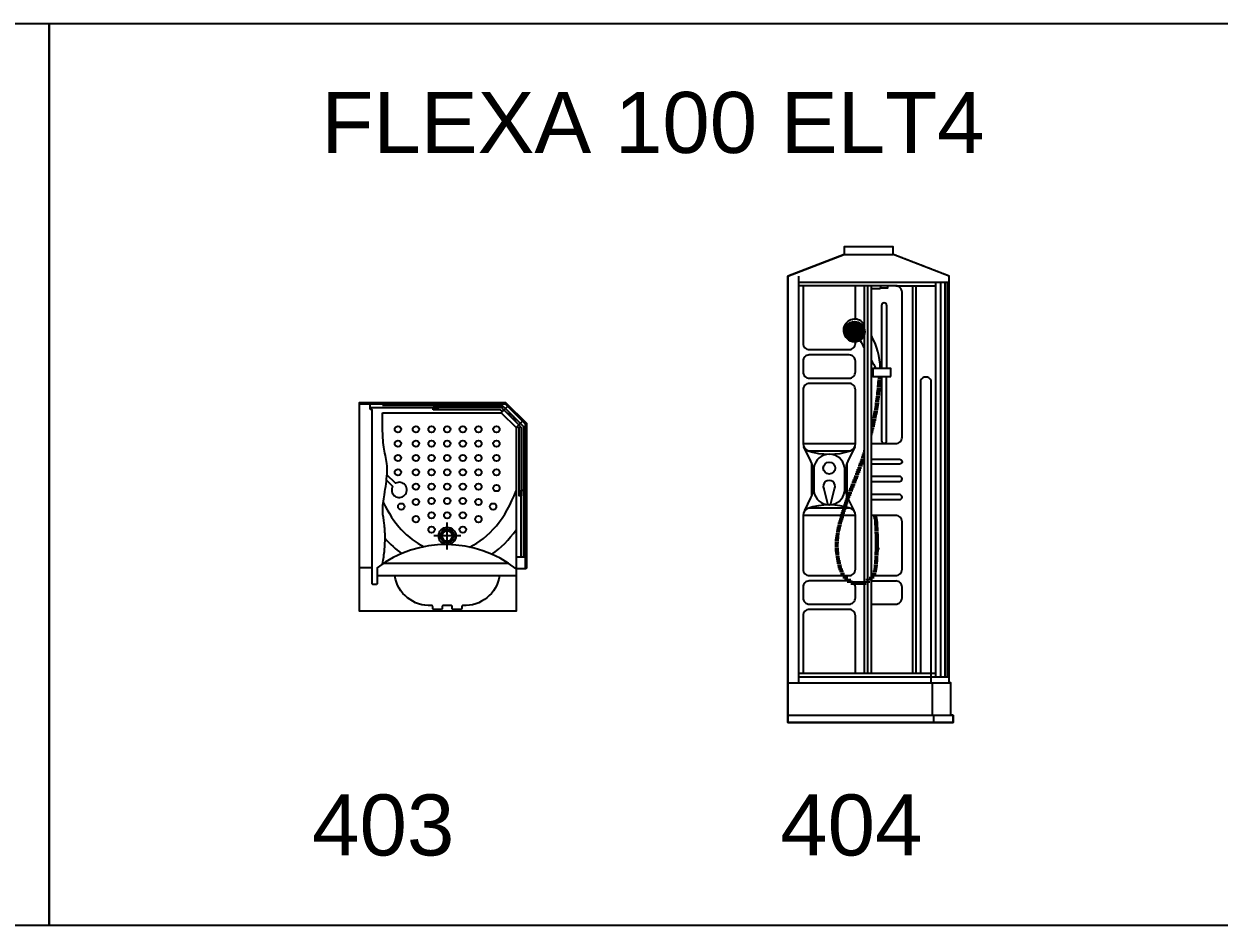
# Model space of a CAD drawing. Header units: inches. Extents: x 242965 to 445791, y 236206 to 423703.
# Drawn here: x 321163 to 326892, y 244990 to 249309 of the extents above; entities that cross this region are included whole.
import ezdxf

# ---------------------------------------------------------------- set-up
doc = ezdxf.new("R2010")
doc.units = ezdxf.units.IN
doc.header["$MEASUREMENT"] = 0
doc.linetypes.add('HIDDEN', pattern=[0.375, 0.25, -0.125])
doc.layers.add('2', color=181, linetype='Continuous', lineweight=20)
doc.layers.add('HATCH', color=8, linetype='Continuous')
doc.layers.add('wc', color=144, linetype='Continuous')
doc.styles.add('Vni-Helve', font='')
doc.styles.get('Vni-Helve').set_extended_font_data('VNI-Helve')

# ---------------------------------------------------------------- blocks, each defined once
blk = doc.blocks.new('404')
at = {"layer": 'HATCH', "linetype": 'Continuous'}
blk.add_lwpolyline([(0, 0), (792.5, 0), (792.5, 32.7, 0.414214), (789.5, 35.7), (780.4, 35.7), (780.4, 190), (773.2, 190), (773.2, 2140), (504.3, 2244.1), (504.3, 2280), (268.9, 2280), (268.9, 2244.1), (0, 2140)], format="xyb", close=True, dxfattribs=at)
at = {"layer": 'wc', "color": 7, "ltscale": 2}
blk.add_lwpolyline([(0, 0), (792.5, 0), (792.5, 32.7, 0.414214), (789.5, 35.7), (780.4, 35.7), (780.4, 190), (773.2, 190), (773.2, 2140), (504.3, 2244.1), (504.3, 2280), (268.9, 2280), (268.9, 2244.1), (0, 2140)], format="xyb", close=True, dxfattribs=at)
at = {"layer": 'wc'}
for points in [[(0, 35.7), (789.5, 35.7, -0.414214), (792.5, 32.7), (792.5, 0), (0, 0), (0, 2140), (268.9, 2244.1), (504.3, 2244.1), (504.3, 2280), (268.9, 2280), (268.9, 2244.1)], [(366.4, 1907.4, 0.007323), (359.7, 1915.6), (359.7, 1915.6, 1.015899), (280.4, 1843.7)], [(442.9, 1697.6, 0.114524), (400.2, 1855.4)], [(345.9, 1832.1, 0.004153), (366.4, 1794.6)], [(400.2, 1735.6, 0.004247), (422.8, 1698.2)]]:
    blk.add_lwpolyline(points, format="xyb", dxfattribs=at)
at = {"layer": 'wc', "linetype": 'HIDDEN', "ltscale": 2}
blk.add_lwpolyline([(773.2, 190), (773.2, 2140), (504.3, 2244.1)], dxfattribs=at)
at = {"layer": 'wc', "ltscale": 3}
for points in [[(52.2, 190), (52.2, 2140)], [(52.2, 2110.9), (773.2, 2110.9)], [(323.7, 1933.7), (323.7, 2093.2)], [(366.4, 236.8), (366.4, 2093.2)], [(383.3, 236.8), (383.3, 2093.2)], [(400.2, 236.8), (400.2, 2093.2)], [(443.9, 2093.2), (443.9, 2083.9), (443.9, 2083.9), (478.6, 2083.9), (478.6, 2083.9), (478.6, 2093.2)], [(517, 2093.2), (709.6, 2093.2)], [(598.2, 236.8), (598.2, 2093.2)], [(615.1, 236.8), (615.1, 2093.2)], [(709.6, 219.1), (709.6, 2110.9)], [(732.6, 219.1), (732.6, 2110.9)], [(754, 219.1), (754, 2110.9)], [(765.3, 219.1), (765.3, 2110.9)], [(449.4, 2000), (449.4, 1697.6)], [(473.1, 2000), (473.1, 1697.6)], [(323.7, 1817.6), (323.7, 1824.6)], [(113.8, 1243.4), (113.8, 1085.8)], [(271.6, 1222.8), (271.6, 1107.2)], [(271.6, 1222.8), (271.6, 1107.2)], [(282.3, 1243.4), (282.3, 1085.8)], [(517, 992.9), (400.2, 992.9)], [(400.2, 704.6), (517, 704.6)], [(400.2, 679.2), (517, 679.2)], [(400.2, 567.8), (517, 567.8)], [(52.2, 236.8), (709.6, 236.8)], [(52.2, 219.1), (773.2, 219.1)]]:
    blk.add_lwpolyline(points, dxfattribs=at)
for points in [[(400.2, 1337.1), (517, 1337.1, 0.414214), (547, 1367.1), (547, 2063.2, 0.414214), (517, 2093.2), (52.2, 2093.2)], [(72.5, 2093.2), (72.5, 1817.6, 0.414214), (102.5, 1787.6), (293.7, 1787.6)], [(443.9, 2083.9, -0.375995), (436.5, 2078.4), (436.5, 2078.4), (400.2, 2078.4)], [(473.1, 2000, 1), (449.4, 2000)], [(293.7, 1787.6, 0.414214), (323.7, 1817.6)], [(449.4, 1658.9), (449.4, 1350.7), (449.4, 1350.7, 1), (473.1, 1350.7), (473.1, 1350.7), (473.1, 1658.9)], [(686.1, 190), (686.1, 1639.7), (686.1, 1639.7, 0.661893), (636.1, 1639.7), (636.1, 1639.7), (636.1, 236.8)], [(72.5, 1337.1, 0.381225), (102.5, 1302.1), (102.5, 1302.1), (293.7, 1302.1), (293.7, 1302.1, 0.381225), (323.7, 1337.1)], [(120, 1208.8, 0.115022), (109.7, 1253), (109.7, 1253), (75.7, 1321.9)], [(320.5, 1321.9), (286.5, 1253), (286.5, 1253, 0.115022), (276.2, 1208.8)], [(94.9, 1303.1, 0.162396), (301.3, 1303.1)], [(271.6, 1222.8, 0.863997), (124.6, 1222.8), (124.6, 1222.8), (124.6, 1107.2), (124.6, 1107.2, 0.863997), (271.6, 1107.2)], [(400.2, 1262.2), (535.2, 1262.2, -1), (535.2, 1238.6), (535.2, 1238.6), (400.2, 1238.6)], [(80.8, 1016.1), (110.2, 1077.2), (110.2, 1077.2, 0.11234), (120, 1120.4), (120, 1208.8)], [(276.2, 1208.8), (276.2, 1120.4, 0.11234), (286, 1077.2), (286, 1077.2), (315.3, 1016.1)], [(400.2, 1156), (535.2, 1156), (535.2, 1156, 1), (535.2, 1179.7), (400.2, 1179.7)], [(400.2, 1069), (535.2, 1069), (535.2, 1069, 1), (535.2, 1092.7), (400.2, 1092.7)], [(301.3, 1026.9, 0.162396), (94.9, 1026.9)], [(323.7, 992.9, 0.381225), (293.7, 1027.9), (293.7, 1027.9), (102.5, 1027.9), (102.5, 1027.9, 0.381225), (72.5, 992.9)], [(517, 704.6, 0.414214), (547, 734.6), (547, 962.9, 0.414214), (517, 992.9)], [(517, 567.8, 0.414214), (547, 597.8), (547, 597.8), (547, 649.2), (547, 649.2, 0.414214), (517, 679.2)], [(323.7, 236.8), (323.7, 512.4, 0.414214), (293.7, 542.4), (102.5, 542.4, 0.414214), (72.5, 512.4), (72.5, 236.8)]]:
    blk.add_lwpolyline(points, format="xyb", dxfattribs=at)
at = {"layer": 'wc'}
for points in [[(277.8, 1894.6), (276, 1894.6)], [(277.8, 1894.6), (279.7, 1897.8)], [(279.7, 1891.3), (277.8, 1894.6)], [(277.8, 1888.1), (279.7, 1891.3)], [(279.7, 1897.8), (278.8, 1899.4)], [(283.4, 1897.8), (279.7, 1897.8)], [(283.4, 1891.3), (279.7, 1891.3)], [(283.4, 1904.3), (282.3, 1904.3)], [(283.4, 1904.3), (285.3, 1907.5)], [(285.3, 1901.1), (283.4, 1904.3)], [(283.4, 1897.8), (285.3, 1901.1)], [(285.3, 1894.6), (283.4, 1897.8)], [(283.4, 1891.3), (285.3, 1894.6)], [(285.3, 1888.1), (283.4, 1891.3)], [(289.1, 1907.6), (285.3, 1907.6)], [(289.1, 1901.1), (285.3, 1901.1)], [(289.1, 1894.6), (285.3, 1894.6)], [(289.1, 1907.6), (290.9, 1910.8)], [(290.9, 1904.3), (289.1, 1907.6)], [(289.1, 1901.1), (290.9, 1904.3)], [(290.9, 1897.8), (289.1, 1901.1)], [(289.1, 1894.6), (290.9, 1897.8)], [(290.4, 1892.2), (289.1, 1894.6)], [(289.1, 1888.1), (290.9, 1891.3)], [(290.9, 1910.8), (290.3, 1911.9)], [(290.9, 1891.3), (290.4, 1892.2)], [(294.7, 1910.8), (290.9, 1910.8)], [(294.7, 1904.3), (290.9, 1904.3)], [(294.7, 1897.8), (290.9, 1897.8)], [(294.7, 1891.3), (290.9, 1891.3)], [(294.7, 1910.8), (296.6, 1914.1)], [(296.6, 1907.6), (294.7, 1910.8)], [(294.7, 1904.3), (296.6, 1907.6)], [(296.6, 1901.1), (294.7, 1904.3)], [(294.7, 1897.8), (296.6, 1901.1)], [(296.6, 1894.6), (294.8, 1897.7), (294.8, 1897.7), (294.7, 1897.8)], [(294.7, 1891.3), (296.6, 1894.6)], [(296.6, 1888.1), (294.7, 1891.3)], [(296.6, 1914.1), (295.7, 1915.5)], [(300.3, 1914.1), (296.6, 1914.1)], [(300.3, 1907.6), (296.6, 1907.6)], [(300.3, 1901.1), (298.7, 1901.1), (296.6, 1901.1)], [(300.3, 1894.6), (296.6, 1894.6)], [(300.3, 1914.1), (302.2, 1917.3)], [(302.2, 1910.8), (300.3, 1914.1)], [(300.3, 1907.6), (302.2, 1910.8)], [(302.2, 1904.3), (300.3, 1907.6)], [(300.3, 1901.1), (301.3, 1902.9), (302.2, 1904.3)], [(302.2, 1897.8), (300.3, 1901.1)], [(300.3, 1894.6), (302.2, 1897.8)], [(302.2, 1891.3), (300.3, 1894.6)], [(300.3, 1888.1), (302.2, 1891.3)], [(302.2, 1917.3), (301.6, 1918.3)], [(305.9, 1917.3), (302.2, 1917.3)], [(305.9, 1910.8), (302.2, 1910.8)], [(305.9, 1904.3), (303.9, 1904.3), (302.2, 1904.3)], [(305.9, 1897.8), (302.2, 1897.8)], [(305.9, 1891.3), (302.2, 1891.3)], [(305.9, 1917.3), (307.6, 1920.3)], [(307.8, 1914.1), (305.9, 1917.3)], [(305.9, 1910.8), (307.8, 1914.1)], [(307.8, 1907.6), (305.9, 1910.8)], [(305.9, 1904.3), (306.6, 1905.6), (307.8, 1907.6)], [(307.8, 1901.1), (305.9, 1904.3)], [(305.9, 1897.8), (307.8, 1901.1)], [(307.8, 1894.6), (305.9, 1897.8)], [(305.9, 1891.3), (307.8, 1894.6)], [(307.8, 1888.1), (305.9, 1891.3)], [(311.6, 1914.1), (307.8, 1914.1)], [(311.6, 1907.6), (307.8, 1907.6)], [(311.6, 1901.1), (307.8, 1901.1)], [(311.6, 1894.6), (307.8, 1894.6)], [(311.6, 1920.6), (308.8, 1920.6)], [(311.6, 1920.6), (311.9, 1921.2)], [(313.4, 1917.3), (311.6, 1920.6)], [(311.6, 1914.1), (313.4, 1917.3)], [(313.4, 1910.8), (311.6, 1914.1)], [(311.6, 1907.6), (313.4, 1910.8)], [(313.4, 1904.3), (311.8, 1907.2), (311.8, 1907.2), (311.6, 1907.6)], [(311.6, 1901.1), (313.4, 1904.3)], [(313.4, 1897.8), (311.6, 1901.1)], [(311.6, 1894.6), (313.4, 1897.8)], [(313.4, 1891.3), (311.6, 1894.6)], [(311.6, 1888.1), (313.4, 1891.3)], [(317.2, 1917.3), (313.4, 1917.3)], [(317.2, 1910.8), (313.4, 1910.8)], [(317.2, 1904.3), (313.4, 1904.3)], [(317.2, 1897.8), (313.4, 1897.8)], [(317.2, 1891.3), (313.4, 1891.3)], [(317.2, 1917.3), (319.1, 1920.6)], [(319.1, 1914.1), (317.2, 1917.3)], [(317.2, 1910.8), (319.1, 1914.1)], [(319.1, 1907.6), (318.8, 1908.1), (317.2, 1910.8)], [(317.2, 1904.3), (319.1, 1907.6)], [(319.1, 1901.1), (317.2, 1904.3)], [(317.2, 1897.8), (319.1, 1901.1)], [(319.1, 1894.6), (317.2, 1897.8)], [(317.2, 1891.3), (319.1, 1894.6)], [(319.1, 1888.1), (317.2, 1891.3)], [(319.1, 1920.6), (318.4, 1921.8)], [(322.8, 1920.6), (319.1, 1920.6)], [(322.8, 1914.1), (319.1, 1914.1)], [(322.8, 1907.6), (319.1, 1907.6)], [(322.8, 1901.1), (319.1, 1901.1)], [(322.8, 1894.6), (319.1, 1894.6)], [(322.8, 1920.6), (323.4, 1921.7)], [(324.7, 1917.3), (322.8, 1920.6)], [(322.8, 1914.1), (324.7, 1917.3)], [(324.7, 1910.8), (322.8, 1914.1)], [(322.8, 1907.6), (323, 1907.9), (323, 1907.9), (324.7, 1910.8)], [(324.7, 1904.3), (322.8, 1907.6)], [(322.8, 1901.1), (324.7, 1904.3)], [(324.7, 1897.8), (322.8, 1901.1)], [(322.8, 1894.6), (324.7, 1897.8)], [(324.7, 1891.3), (322.8, 1894.6)], [(322.8, 1888.1), (324.7, 1891.3)], [(328.4, 1917.3), (324.7, 1917.3)], [(328.4, 1910.8), (324.7, 1910.8)], [(328.4, 1904.3), (324.7, 1904.3)], [(328.4, 1897.8), (324.7, 1897.8)], [(328.4, 1891.3), (324.7, 1891.3)], [(328.4, 1917.3), (330.3, 1920.6)], [(330.3, 1914.1), (328.4, 1917.3)], [(328.4, 1910.8), (330.3, 1914.1)], [(330.3, 1907.6), (328.4, 1910.8)], [(328.4, 1904.3), (329.7, 1906.6), (329.7, 1906.6), (330.3, 1907.6)], [(330.3, 1901.1), (328.4, 1904.3)], [(328.4, 1897.8), (330.3, 1901.1)], [(330.3, 1894.6), (328.4, 1897.8)], [(328.4, 1891.3), (330.3, 1894.6)], [(330.3, 1888.1), (328.4, 1891.3)], [(330.6, 1920.6), (330.3, 1920.6)], [(330.3, 1920.6), (330.3, 1920.6)], [(334.1, 1914.1), (330.3, 1914.1)], [(334.1, 1907.6), (330.3, 1907.6)], [(334.1, 1901.1), (330.3, 1901.1)], [(334.1, 1894.6), (330.3, 1894.6)], [(334.1, 1914.1), (335.9, 1917.3)], [(335.9, 1910.8), (334.1, 1914.1)], [(334.1, 1907.6), (335.9, 1910.8)], [(335.9, 1904.3), (334.1, 1907.6)], [(334.1, 1901.1), (335.8, 1904.1), (335.8, 1904.1), (335.9, 1904.3)], [(335.9, 1897.8), (334.1, 1901.1)], [(334.1, 1894.6), (335.9, 1897.8)], [(335.9, 1891.3), (334.1, 1894.6)], [(334.1, 1888.1), (335.9, 1891.3)], [(335.9, 1917.3), (334.7, 1919.4)], [(339.7, 1917.3), (335.9, 1917.3)], [(339.7, 1910.8), (335.9, 1910.8)], [(339.7, 1904.3), (335.9, 1904.3)], [(339.7, 1897.8), (335.9, 1897.8)], [(339.7, 1891.3), (335.9, 1891.3)], [(339.7, 1917.3), (339.8, 1917.5)], [(341.6, 1914.1), (339.7, 1917.3)], [(339.7, 1910.8), (341.6, 1914.1)], [(341.6, 1907.6), (339.7, 1910.8)], [(339.7, 1904.3), (341.6, 1907.6)], [(341.6, 1901.1), (339.7, 1904.3)], [(339.7, 1897.8), (341.3, 1900.6), (341.6, 1901.1)], [(341.6, 1894.6), (339.7, 1897.8)], [(339.7, 1891.3), (341.6, 1894.6)], [(341.6, 1888.1), (339.7, 1891.3)], [(345.3, 1914.1), (341.6, 1914.1)], [(345.3, 1907.6), (341.6, 1907.6)], [(345.3, 1901.1), (341.6, 1901.1)], [(345.3, 1894.6), (341.6, 1894.6)], [(345.3, 1914.1), (345.5, 1914.4)], [(347.2, 1910.8), (345.3, 1914.1)], [(345.3, 1907.6), (347.2, 1910.8)], [(347.2, 1904.3), (345.3, 1907.6)], [(345.3, 1901.1), (347.2, 1904.3)], [(347.2, 1897.8), (345.3, 1901.1)], [(345.3, 1894.6), (346.1, 1896), (347.2, 1897.8)], [(347.2, 1891.3), (345.3, 1894.6)], [(345.3, 1888.1), (347.2, 1891.3)], [(350.5, 1910.8), (347.2, 1910.8)], [(350.9, 1904.3), (347.2, 1904.3)], [(350.9, 1897.8), (347.2, 1897.8)], [(350.9, 1891.3), (349.5, 1891.3), (347.2, 1891.3)], [(350.9, 1904.3), (352.8, 1907.6)], [(352.8, 1901.1), (350.9, 1904.3)], [(350.9, 1897.8), (352.8, 1901.1)], [(352.8, 1894.6), (350.9, 1897.8)], [(350.9, 1891.3), (352.8, 1894.6)], [(352.8, 1888.1), (350.9, 1891.3)], [(352.8, 1907.6), (351.4, 1910.1)], [(354.1, 1907.6), (352.8, 1907.6)], [(356.6, 1901.1), (352.8, 1901.1)], [(356.6, 1894.6), (352.8, 1894.6)], [(356.6, 1901.1), (357.9, 1903.3)], [(358.4, 1897.8), (356.6, 1901.1)], [(356.6, 1894.6), (358.4, 1897.8)], [(358.4, 1891.3), (356.6, 1894.6)], [(356.6, 1888.1), (358.4, 1891.3)], [(361.6, 1897.8), (358.4, 1897.8)], [(362.2, 1891.3), (358.4, 1891.3)], [(362.2, 1891.3), (363.7, 1893.9)], [(364.1, 1888.1), (362.2, 1891.3)], [(272.2, 1871.9), (271.1, 1871.9)], [(272.2, 1878.3), (271.3, 1878.3)], [(272.2, 1865.4), (271.7, 1865.4)], [(272.2, 1878.3), (274.1, 1881.6)], [(274.1, 1875.1), (272.2, 1878.3)], [(272.2, 1871.9), (274.1, 1875.1)], [(274.1, 1868.6), (272.2, 1871.9)], [(272.2, 1865.4), (274.1, 1868.6)], [(274.1, 1862.1), (272.2, 1865.4)], [(274.1, 1881.6), (272.4, 1884.5)], [(272.7, 1885.7), (274.1, 1888.1)], [(272.8, 1860), (274.1, 1862.1)], [(274.1, 1888.1), (273.6, 1888.8)], [(277.8, 1888.1), (274.1, 1888.1)], [(277.8, 1881.6), (274.1, 1881.6)], [(277.8, 1875.1), (274.1, 1875.1)], [(277.8, 1868.6), (274.1, 1868.6)], [(277.8, 1862.1), (274.1, 1862.1)], [(277.8, 1855.6), (274.3, 1855.6)], [(277.8, 1849.1), (277.4, 1849.1)], [(279.7, 1884.8), (277.8, 1888.1)], [(277.8, 1881.6), (279.7, 1884.8)], [(279.7, 1878.3), (277.8, 1881.6)], [(277.8, 1875.1), (279.7, 1878.3)], [(279.7, 1871.9), (277.8, 1875.1)], [(277.8, 1868.6), (279.7, 1871.9)], [(279.7, 1865.4), (277.8, 1868.6)], [(277.8, 1862.1), (279.7, 1865.4)], [(279.7, 1858.9), (277.8, 1862.1)], [(277.8, 1855.6), (279.7, 1858.9)], [(279.7, 1852.4), (277.8, 1855.6)], [(277.8, 1849.1), (279.7, 1852.4)], [(279.7, 1845.9), (277.8, 1849.1)], [(279.5, 1845.6), (279.7, 1845.9)], [(283.4, 1884.8), (279.7, 1884.8)], [(283.4, 1878.3), (279.7, 1878.3)], [(283.4, 1871.9), (279.7, 1871.9)], [(283.4, 1865.4), (279.7, 1865.4)], [(283.4, 1858.9), (279.7, 1858.9)], [(283.4, 1852.4), (279.7, 1852.4)], [(283.4, 1845.9), (279.7, 1845.9)], [(283.4, 1884.8), (285.3, 1888.1)], [(285.3, 1881.6), (283.4, 1884.8)], [(283.4, 1878.3), (285.3, 1881.6)], [(284.8, 1875.9), (283.4, 1878.3)], [(283.4, 1871.9), (284.8, 1874.2)], [(285, 1869.2), (283.4, 1871.9)], [(283.4, 1865.4), (285.1, 1868.2)], [(285.3, 1862.1), (283.4, 1865.4)], [(283.4, 1858.9), (285.3, 1862.1)], [(285.3, 1855.6), (283.4, 1858.9)], [(283.4, 1852.4), (285.3, 1855.6)], [(285.3, 1849.1), (283.4, 1852.4)], [(283.4, 1845.9), (285.3, 1849.1)], [(285.3, 1842.6), (283.4, 1845.9)], [(283.9, 1840.2), (285.3, 1842.6)], [(285.3, 1875.1), (284.8, 1875.9)], [(284.8, 1874.2), (285.3, 1875.1)], [(285.3, 1868.6), (285, 1869.2)], [(285.1, 1868.2), (285.3, 1868.6)], [(289.1, 1888.1), (288.1, 1888.1), (285.3, 1888.1)], [(289.1, 1881.6), (285.8, 1881.6), (285.3, 1881.6)], [(289.1, 1875.1), (285.3, 1875.1)], [(289.1, 1868.6), (285.3, 1868.6)], [(286.5, 1862.1), (285.3, 1862.1)], [(289.1, 1855.6), (285.3, 1855.6)], [(289.1, 1849.1), (285.3, 1849.1)], [(289.1, 1842.6), (285.3, 1842.6)], [(289.1, 1862.1), (286.5, 1862.1)], [(289.1, 1836.1), (288.1, 1836.1)], [(290.9, 1884.8), (289.1, 1888.1)], [(289.1, 1881.6), (290.9, 1884.8)], [(290.9, 1878.3), (289.1, 1881.6)], [(289.1, 1875.1), (290.9, 1878.3)], [(290.9, 1871.9), (289.1, 1875.1)], [(289.1, 1868.6), (290.9, 1871.9)], [(290.9, 1865.4), (289.1, 1868.6)], [(289.1, 1862.1), (290.9, 1865.4)], [(290.9, 1858.9), (289.1, 1862.1)], [(289.1, 1855.6), (289.3, 1856)], [(290.9, 1852.4), (289.1, 1855.6)], [(289.1, 1849.1), (290.9, 1852.4)], [(290.9, 1845.9), (289.1, 1849.1)], [(289.1, 1842.6), (290.9, 1845.9)], [(290.9, 1839.4), (289.1, 1842.6)], [(289.1, 1836.1), (290.9, 1839.4)], [(289.9, 1834.7), (289.1, 1836.1)], [(289.3, 1856), (290.9, 1858.9)], [(294.7, 1884.8), (290.9, 1884.8)], [(294.7, 1878.3), (290.9, 1878.3)], [(294.7, 1871.9), (290.9, 1871.9)], [(294.7, 1865.4), (290.9, 1865.4)], [(294.7, 1858.9), (290.9, 1858.9)], [(291.6, 1852.4), (290.9, 1852.4)], [(294.7, 1845.9), (290.9, 1845.9)], [(294.7, 1839.4), (290.9, 1839.4)], [(294.7, 1852.4), (291.6, 1852.4)], [(294.7, 1884.8), (296.6, 1888.1)], [(296.6, 1881.6), (294.7, 1884.8)], [(294.7, 1878.3), (296.6, 1881.6)], [(296.6, 1875.1), (294.7, 1878.3)], [(294.7, 1871.9), (296.6, 1875.1)], [(296.6, 1868.6), (294.7, 1871.9)], [(294.7, 1865.4), (296.6, 1868.6)], [(296.6, 1862.1), (294.7, 1865.4)], [(294.7, 1858.9), (296.6, 1862.1)], [(296.6, 1855.6), (294.7, 1858.9)], [(294.7, 1852.4), (296.6, 1855.6)], [(296.6, 1849.1), (294.7, 1852.4)], [(294.7, 1845.9), (295.7, 1847.7)], [(296.6, 1842.6), (294.7, 1845.9)], [(294.7, 1839.4), (296.6, 1842.6)], [(296.6, 1836.1), (294.7, 1839.4)], [(294.7, 1832.9), (296.6, 1836.1)], [(295.7, 1847.7), (296.6, 1849.1)], [(300.3, 1888.1), (296.6, 1888.1)], [(300.3, 1881.6), (296.6, 1881.6)], [(300.3, 1875.1), (296.6, 1875.1)], [(300.3, 1868.6), (296.6, 1868.6)], [(300.3, 1862.1), (296.6, 1862.1)], [(300.3, 1855.6), (296.6, 1855.6)], [(300.3, 1849.1), (296.6, 1849.1)], [(300.3, 1842.6), (296.6, 1842.6)], [(300.3, 1836.1), (296.6, 1836.1)], [(302.2, 1884.8), (300.3, 1888.1)], [(300.3, 1881.6), (302.2, 1884.8)], [(302.2, 1878.3), (300.3, 1881.6)], [(300.3, 1875.1), (302.2, 1878.3)], [(302.2, 1871.9), (300.3, 1875.1)], [(300.3, 1868.6), (302.2, 1871.9)], [(302.2, 1865.4), (300.3, 1868.6)], [(300.3, 1862.1), (302.2, 1865.4)], [(302.2, 1858.9), (300.3, 1862.1)], [(300.3, 1855.6), (302.2, 1858.9)], [(302.2, 1852.4), (300.3, 1855.6)], [(300.3, 1849.1), (302.2, 1852.4)], [(302.2, 1845.9), (300.3, 1849.1)], [(300.3, 1842.6), (300.9, 1843.7)], [(302.2, 1839.4), (300.3, 1842.6)], [(300.3, 1836.1), (302.2, 1839.4)], [(302.2, 1832.9), (300.3, 1836.1)], [(300.9, 1843.7), (302.2, 1845.9)], [(305.9, 1884.8), (302.2, 1884.8)], [(305.9, 1878.3), (302.2, 1878.3)], [(305.9, 1871.9), (302.2, 1871.9)], [(305.9, 1865.4), (302.2, 1865.4)], [(305.9, 1858.9), (302.2, 1858.9)], [(305.9, 1852.4), (302.2, 1852.4)], [(305.9, 1845.9), (302.2, 1845.9)], [(305.9, 1839.4), (302.2, 1839.4)], [(305.9, 1884.8), (307.8, 1888.1)], [(307.8, 1881.6), (305.9, 1884.8)], [(305.9, 1878.3), (307.8, 1881.6)], [(307.8, 1875.1), (305.9, 1878.3)], [(305.9, 1871.9), (307.8, 1875.1)], [(307.8, 1868.6), (305.9, 1871.9)], [(305.9, 1865.4), (307.8, 1868.6)], [(307.8, 1862.1), (305.9, 1865.4)], [(305.9, 1858.9), (307.8, 1862.1)], [(307.8, 1855.6), (305.9, 1858.9)], [(305.9, 1852.4), (307.8, 1855.6)], [(307.8, 1849.1), (305.9, 1852.4)], [(305.9, 1845.9), (307.8, 1849.1)], [(307.8, 1842.6), (305.9, 1845.9)], [(305.9, 1839.4), (306.7, 1840.7)], [(307.8, 1836.1), (305.9, 1839.4)], [(305.9, 1832.9), (307.8, 1836.1)], [(306.7, 1840.7), (307.8, 1842.6)], [(311.6, 1888.1), (307.8, 1888.1)], [(311.6, 1881.6), (307.8, 1881.6)], [(311.6, 1875.1), (307.8, 1875.1)], [(311.6, 1868.6), (307.8, 1868.6)], [(311.6, 1862.1), (307.8, 1862.1)], [(311.6, 1855.6), (307.8, 1855.6)], [(311.6, 1849.1), (307.8, 1849.1)], [(311.6, 1842.6), (307.8, 1842.6)], [(311.6, 1836.1), (307.8, 1836.1)], [(313.4, 1884.8), (311.6, 1888.1)], [(311.6, 1881.6), (313.4, 1884.8)], [(313.4, 1878.3), (311.6, 1881.6)], [(311.6, 1875.1), (313.4, 1878.3)], [(313.4, 1871.9), (311.6, 1875.1)], [(311.6, 1868.6), (313.4, 1871.9)], [(313.4, 1865.4), (311.6, 1868.6)], [(311.6, 1862.1), (313.4, 1865.4)], [(313.4, 1858.9), (311.6, 1862.1)], [(311.6, 1855.6), (313.4, 1858.9)], [(313.4, 1852.4), (311.6, 1855.6)], [(311.6, 1849.1), (313.4, 1852.4)], [(313.4, 1845.9), (311.6, 1849.1)], [(311.6, 1842.6), (313.4, 1845.9)], [(313.4, 1839.4), (311.6, 1842.6)], [(311.6, 1836.1), (313.1, 1838.8)], [(313.4, 1832.9), (311.6, 1836.1)], [(313.1, 1838.8), (313.4, 1839.4)], [(317.2, 1884.8), (313.4, 1884.8)], [(317.2, 1878.3), (313.4, 1878.3)], [(317.2, 1871.9), (313.4, 1871.9)], [(317.2, 1865.4), (313.4, 1865.4)], [(317.2, 1858.9), (313.4, 1858.9)], [(317.2, 1852.4), (313.4, 1852.4)], [(317.2, 1845.9), (313.4, 1845.9)], [(317.2, 1839.4), (313.4, 1839.4)], [(317.2, 1884.8), (319.1, 1888.1)], [(319.1, 1881.6), (317.2, 1884.8)], [(317.2, 1878.3), (319.1, 1881.6)], [(319.1, 1875.1), (317.2, 1878.3)], [(317.2, 1871.9), (319.1, 1875.1)], [(319.1, 1868.6), (317.2, 1871.9)], [(317.2, 1865.4), (319.1, 1868.6)], [(319.1, 1862.1), (317.2, 1865.4)], [(317.2, 1858.9), (319.1, 1862.1)], [(319.1, 1855.6), (317.2, 1858.9)], [(317.2, 1852.4), (319.1, 1855.6)], [(319.1, 1849.1), (317.2, 1852.4)], [(317.2, 1845.9), (319.1, 1849.1)], [(319.1, 1842.6), (317.2, 1845.9)], [(317.2, 1839.4), (319.1, 1842.6)], [(317.8, 1838.2), (317.2, 1839.4)], [(317.2, 1832.9), (319.1, 1836.1)], [(319.1, 1836.1), (317.8, 1838.2)], [(322.8, 1888.1), (319.1, 1888.1)], [(322.8, 1881.6), (319.1, 1881.6)], [(322.8, 1875.1), (319.1, 1875.1)], [(322.8, 1868.6), (319.1, 1868.6)], [(322.8, 1862.1), (319.1, 1862.1)], [(322.8, 1855.6), (319.1, 1855.6)], [(322.8, 1849.1), (319.1, 1849.1)], [(322.8, 1842.6), (319.1, 1842.6)], [(322.8, 1836.1), (319.1, 1836.1)], [(324.7, 1884.8), (322.8, 1888.1)], [(322.8, 1881.6), (324.7, 1884.8)], [(324.7, 1878.3), (322.8, 1881.6)], [(322.8, 1875.1), (324.7, 1878.3)], [(324.7, 1871.9), (322.8, 1875.1)], [(322.8, 1868.6), (324.7, 1871.9)], [(324.7, 1865.4), (322.8, 1868.6)], [(322.8, 1862.1), (324.7, 1865.4)], [(324.7, 1858.9), (322.8, 1862.1)], [(322.8, 1855.6), (324.7, 1858.9)], [(324.7, 1852.4), (322.8, 1855.6)], [(322.8, 1849.1), (324.7, 1852.4)], [(324.7, 1845.9), (322.8, 1849.1)], [(322.8, 1842.6), (324.7, 1845.9)], [(324.7, 1839.4), (322.8, 1842.6)], [(322.8, 1836.1), (324.2, 1838.5)], [(324.7, 1832.9), (322.8, 1836.1)], [(324.2, 1838.5), (324.7, 1839.4)], [(328.4, 1884.8), (324.7, 1884.8)], [(328.4, 1878.3), (324.7, 1878.3)], [(328.4, 1871.9), (324.7, 1871.9)], [(328.4, 1865.4), (324.7, 1865.4)], [(328.4, 1858.9), (324.7, 1858.9)], [(328.4, 1852.4), (324.7, 1852.4)], [(328.4, 1845.9), (324.7, 1845.9)], [(328.4, 1839.4), (324.7, 1839.4)], [(328.4, 1884.8), (330.3, 1888.1)], [(330.3, 1881.6), (328.4, 1884.8)], [(328.4, 1878.3), (330.3, 1881.6)], [(330.3, 1875.1), (328.4, 1878.3)], [(328.4, 1871.9), (330.3, 1875.1)], [(330.3, 1868.6), (328.4, 1871.9)], [(328.4, 1865.4), (330.3, 1868.6)], [(330.3, 1862.1), (328.4, 1865.4)], [(328.4, 1858.9), (330.3, 1862.1)], [(330.3, 1855.6), (328.4, 1858.9)], [(328.4, 1852.4), (330.3, 1855.6)], [(330.3, 1849.1), (328.4, 1852.4)], [(328.4, 1845.9), (330.3, 1849.1)], [(330.3, 1842.6), (328.4, 1845.9)], [(328.4, 1839.4), (330.3, 1842.6)], [(328.5, 1839.3), (328.4, 1839.4)], [(328.4, 1832.9), (330.3, 1836.1)], [(330.3, 1836.1), (328.5, 1839.3)], [(334.1, 1888.1), (330.3, 1888.1)], [(334.1, 1881.6), (330.3, 1881.6)], [(334.1, 1875.1), (330.3, 1875.1)], [(334.1, 1868.6), (330.3, 1868.6)], [(334.1, 1862.1), (330.3, 1862.1)], [(334.1, 1855.6), (330.3, 1855.6)], [(334.1, 1849.1), (330.3, 1849.1)], [(334.1, 1842.6), (330.3, 1842.6)], [(334.1, 1836.1), (330.3, 1836.1)], [(335.9, 1884.8), (334.1, 1888.1)], [(334.1, 1881.6), (335.9, 1884.8)], [(335.9, 1878.3), (334.1, 1881.6)], [(334.1, 1875.1), (335.9, 1878.3)], [(335.9, 1871.9), (334.1, 1875.1)], [(334.1, 1868.6), (335.9, 1871.9)], [(335.9, 1865.4), (334.1, 1868.6)], [(334.1, 1862.1), (335.9, 1865.4)], [(335.9, 1858.9), (334.1, 1862.1)], [(334.1, 1855.6), (335.9, 1858.9)], [(335.9, 1852.4), (334.1, 1855.6)], [(334.1, 1849.1), (335.9, 1852.4)], [(335.9, 1845.9), (334.1, 1849.1)], [(334.1, 1842.6), (335.9, 1845.9)], [(334.7, 1841.6), (334.1, 1842.6)], [(334.1, 1836.1), (335.9, 1839.4)], [(335.9, 1832.9), (334.1, 1836.1)], [(335.9, 1839.4), (334.7, 1841.6)], [(339.7, 1884.8), (335.9, 1884.8)], [(339.7, 1878.3), (335.9, 1878.3)], [(339.7, 1871.9), (335.9, 1871.9)], [(339.7, 1865.4), (335.9, 1865.4)], [(339.7, 1858.9), (335.9, 1858.9)], [(339.7, 1852.4), (335.9, 1852.4)], [(339.7, 1845.9), (335.9, 1845.9)], [(339.7, 1839.4), (335.9, 1839.4)], [(339.7, 1884.8), (341.6, 1888.1)], [(341.6, 1881.6), (339.7, 1884.8)], [(339.7, 1878.3), (341.6, 1881.6)], [(341.6, 1875.1), (339.7, 1878.3)], [(339.7, 1871.9), (341.6, 1875.1)], [(341.6, 1868.6), (339.7, 1871.9)], [(339.7, 1865.4), (341.6, 1868.6)], [(341.6, 1862.1), (339.7, 1865.4)], [(339.7, 1858.9), (341.6, 1862.1)], [(341.6, 1855.6), (339.7, 1858.9)], [(339.7, 1852.4), (341.6, 1855.6)], [(341.6, 1849.1), (339.7, 1852.4)], [(339.7, 1845.9), (341.6, 1849.1)], [(340.3, 1844.9), (339.7, 1845.9)], [(339.7, 1839.4), (341.6, 1842.6)], [(341.6, 1836.1), (339.7, 1839.4)], [(339.7, 1832.9), (341.6, 1836.1)], [(341.6, 1842.6), (340.3, 1844.9)], [(345.3, 1888.1), (341.6, 1888.1)], [(345.3, 1881.6), (341.6, 1881.6)], [(345.3, 1875.1), (341.6, 1875.1)], [(345.3, 1868.6), (341.6, 1868.6)], [(345.3, 1862.1), (341.6, 1862.1)], [(345.3, 1855.6), (341.6, 1855.6)], [(345.1, 1849.1), (341.6, 1849.1)], [(345.3, 1842.6), (341.6, 1842.6)], [(345.3, 1836.1), (341.6, 1836.1)], [(345.3, 1849.1), (345.1, 1849.1)], [(347.2, 1884.8), (345.3, 1888.1)], [(345.3, 1881.6), (347.2, 1884.8)], [(347.2, 1878.3), (345.3, 1881.6)], [(345.3, 1875.1), (347.2, 1878.3)], [(347.2, 1871.9), (345.3, 1875.1)], [(345.3, 1868.6), (347.2, 1871.9)], [(347.2, 1865.4), (345.3, 1868.6)], [(345.3, 1862.1), (347.2, 1865.4)], [(347.2, 1858.9), (345.3, 1862.1)], [(345.3, 1855.6), (347.2, 1858.9)], [(347.2, 1852.4), (345.3, 1855.6)], [(345.3, 1849.1), (345.7, 1849.8)], [(347.2, 1845.9), (345.3, 1849.1)], [(345.3, 1842.6), (347.2, 1845.9)], [(347.2, 1839.4), (345.3, 1842.6)], [(345.3, 1836.1), (347.2, 1839.4)], [(347.1, 1833), (345.3, 1836.1)], [(345.7, 1849.8), (347.2, 1852.4)], [(350.9, 1884.8), (347.2, 1884.8)], [(350.9, 1878.3), (347.2, 1878.3)], [(350.9, 1871.9), (347.2, 1871.9)], [(350.9, 1865.4), (347.2, 1865.4)], [(350.9, 1858.9), (347.2, 1858.9)], [(347.8, 1852.4), (347.2, 1852.4)], [(350.9, 1845.9), (347.2, 1845.9)], [(350.9, 1839.4), (347.2, 1839.4)], [(350.9, 1852.4), (347.8, 1852.4)], [(350.9, 1884.8), (351.9, 1886.6)], [(352.8, 1881.6), (350.9, 1884.8)], [(350.9, 1878.3), (352.8, 1881.6)], [(352.8, 1875.1), (350.9, 1878.3)], [(350.9, 1871.9), (352.8, 1875.1)], [(352.8, 1868.6), (350.9, 1871.9)], [(350.9, 1865.4), (352.8, 1868.6)], [(352.8, 1862.1), (350.9, 1865.4)], [(350.9, 1858.9), (352.8, 1862.1)], [(351.3, 1858.2), (350.9, 1858.9)], [(350.9, 1852.4), (352.8, 1855.6)], [(352.8, 1849.1), (350.9, 1852.4)], [(350.9, 1845.9), (352.8, 1849.1)], [(352.8, 1842.6), (350.9, 1845.9)], [(350.9, 1839.4), (352.8, 1842.6)], [(352.3, 1837), (350.9, 1839.4)], [(352.8, 1855.6), (351.3, 1858.2)], [(351.9, 1886.6), (352.8, 1888.1)], [(356.6, 1888.1), (352.8, 1888.1)], [(356.6, 1881.6), (353.6, 1881.6), (352.8, 1881.6)], [(354.6, 1875.1), (352.8, 1875.1)], [(354.3, 1868.6), (352.8, 1868.6)], [(352.9, 1862.1), (352.8, 1862.1)], [(356.6, 1855.6), (352.8, 1855.6)], [(356.6, 1849.1), (352.8, 1849.1)], [(356.6, 1842.6), (352.8, 1842.6)], [(356.6, 1862.1), (352.9, 1862.1)], [(356.6, 1868.6), (354.3, 1868.6)], [(356.6, 1875.1), (354.6, 1875.1)], [(358.4, 1884.8), (356.6, 1888.1)], [(356.6, 1881.6), (358.4, 1884.8)], [(358.4, 1878.3), (356.6, 1881.6)], [(356.6, 1875.1), (358.4, 1878.3)], [(358.4, 1871.9), (356.6, 1875.1)], [(356.6, 1868.6), (358.4, 1871.9)], [(358.4, 1865.4), (356.6, 1868.6)], [(356.6, 1862.1), (358.4, 1865.4)], [(358.4, 1858.9), (356.6, 1862.1)], [(356.6, 1855.6), (358.4, 1858.9)], [(358.4, 1852.4), (356.6, 1855.6)], [(356.6, 1849.1), (358.4, 1852.4)], [(358.4, 1845.9), (356.6, 1849.1)], [(356.6, 1842.6), (358.4, 1845.9)], [(357, 1841.9), (356.6, 1842.6)], [(362.2, 1884.8), (358.4, 1884.8)], [(362.2, 1878.3), (358.4, 1878.3)], [(362.2, 1871.9), (358.4, 1871.9)], [(362.2, 1865.4), (358.4, 1865.4)], [(362.2, 1858.9), (358.4, 1858.9)], [(362.2, 1852.4), (358.4, 1852.4)], [(360, 1845.9), (358.4, 1845.9)], [(362.2, 1884.8), (364.1, 1888.1)], [(364.1, 1881.6), (362.2, 1884.8)], [(362.2, 1878.3), (364.1, 1881.6)], [(364.1, 1875.1), (362.2, 1878.3)], [(362.2, 1871.9), (364.1, 1875.1)], [(364.1, 1868.6), (362.2, 1871.9)], [(362.2, 1865.4), (364.1, 1868.6)], [(364.1, 1862.1), (362.2, 1865.4)], [(362.2, 1858.9), (364.1, 1862.1)], [(364.1, 1855.6), (362.2, 1858.9)], [(362.2, 1852.4), (364.1, 1855.6)], [(363, 1851), (362.2, 1852.4)], [(366, 1888.1), (364.1, 1888.1)], [(367.6, 1881.6), (364.1, 1881.6)], [(367.8, 1875.1), (364.1, 1875.1)], [(367.8, 1868.6), (364.1, 1868.6)], [(367.1, 1862.1), (364.1, 1862.1)], [(365.1, 1855.6), (364.1, 1855.6)], [(367.8, 1875.1), (368.3, 1875.9)], [(368.3, 1874.2), (367.8, 1875.1)], [(367.8, 1868.6), (368.2, 1869.3)], [(368.1, 1868.1), (367.8, 1868.6)], [(294.7, 1832.9), (292.4, 1832.9)], [(296, 1830.7), (294.7, 1832.9)], [(300.3, 1829.6), (297.9, 1829.6)], [(300.3, 1829.6), (302.2, 1832.9)], [(301.2, 1828.1), (300.3, 1829.6)], [(305.9, 1832.9), (302.2, 1832.9)], [(307.8, 1829.6), (305.9, 1832.9)], [(306, 1826.5), (307.8, 1829.6)], [(311.6, 1829.6), (307.8, 1829.6)], [(311.6, 1829.6), (313.4, 1832.9)], [(313.4, 1826.4), (311.6, 1829.6)], [(312.6, 1825), (313.4, 1826.4)], [(317.2, 1832.9), (313.4, 1832.9)], [(317.2, 1826.4), (313.4, 1826.4)], [(319.1, 1829.6), (317.2, 1832.9)], [(317.2, 1826.4), (319.1, 1829.6)], [(318.3, 1824.5), (317.2, 1826.4)], [(322.8, 1829.6), (319.1, 1829.6)], [(322.8, 1829.6), (324.7, 1832.9)], [(324.7, 1826.4), (322.8, 1829.6)], [(323.7, 1824.6), (324.7, 1826.4)], [(328.4, 1832.9), (324.7, 1832.9)], [(328.4, 1826.4), (324.7, 1826.4)], [(330.3, 1829.6), (328.4, 1832.9)], [(328.4, 1826.4), (330.3, 1829.6)], [(329, 1825.4), (328.4, 1826.4)], [(334.1, 1829.6), (330.3, 1829.6)], [(334.1, 1829.6), (335.9, 1832.9)], [(335.5, 1827.1), (334.1, 1829.6)], [(339.7, 1832.9), (335.9, 1832.9)], [(341.5, 1829.7), (339.7, 1832.9)], [(445.9, 1610.2), (426.6, 1610.2)], [(446.8, 1620.2), (427.6, 1620.2)], [(447.8, 1630.2), (428.5, 1630.2)], [(448.7, 1640.2), (429.4, 1640.2)], [(449.6, 1650.2), (430.4, 1650.2)], [(439.3, 1550.2), (420, 1550.2)], [(440.5, 1560.2), (421.2, 1560.2)], [(441.7, 1570.2), (422.4, 1570.2)], [(442.8, 1580.2), (423.5, 1580.2)], [(443.8, 1590.2), (424.6, 1590.2)], [(444.9, 1600.2), (425.6, 1600.2)], [(430.5, 1490.2), (411, 1490.2)], [(432.2, 1500.2), (412.7, 1500.2)], [(433.7, 1510.2), (414.3, 1510.2)], [(435.2, 1520.2), (415.9, 1520.2)], [(436.7, 1530.2), (417.3, 1530.2)], [(438, 1540.2), (418.7, 1540.2)], [(420.6, 1440.2), (401, 1440.2)], [(422.8, 1450.2), (403.2, 1450.2)], [(424.8, 1460.2), (405.3, 1460.2)], [(426.8, 1470.2), (407.3, 1470.2)], [(428.7, 1480.2), (409.2, 1480.2)], [(418.3, 1430.2), (398.7, 1430.2)], [(416, 1420.2), (400.2, 1420.2)], [(413.6, 1410.2), (400.2, 1410.2)], [(411, 1400.2), (400.2, 1400.2)], [(408.4, 1390.2), (400.2, 1390.2)], [(405.8, 1380.2), (400.2, 1380.2)], [(403, 1370.2), (400.2, 1370.2)], [(366.4, 1270.2), (351.2, 1270.2)], [(366.4, 1280.2), (354.6, 1280.2)], [(366.4, 1290.2), (358, 1290.2)], [(366.4, 1300.2), (361.4, 1300.2)], [(366.4, 1310.2), (364.7, 1310.2)], [(349.8, 1210.2), (329.3, 1210.2)], [(353.5, 1220.2), (333, 1220.2)], [(357.2, 1230.2), (336.8, 1230.2)], [(360.8, 1240.2), (340.4, 1240.2)], [(364.4, 1250.2), (344, 1250.2)], [(366.4, 1260.2), (347.6, 1260.2)], [(326.6, 1150.2), (306, 1150.2)], [(330.6, 1160.2), (310, 1160.2)], [(334.5, 1170.2), (313.9, 1170.2)], [(338.3, 1180.2), (317.8, 1180.2)], [(342.2, 1190.2), (321.7, 1190.2)], [(346, 1200.2), (325.5, 1200.2)], [(302.7, 1090.2), (282, 1090.2)], [(306.7, 1100.2), (286, 1100.2)], [(310.7, 1110.2), (290.1, 1110.2)], [(314.7, 1120.2), (294.1, 1120.2)], [(318.7, 1130.2), (298.1, 1130.2)], [(322.7, 1140.2), (302.1, 1140.2)], [(282.8, 1033.6), (263.5, 1033.6)], [(285.9, 1043.6), (266.6, 1043.6)], [(288.9, 1053.6), (269.7, 1053.6)], [(291.9, 1063.6), (272.8, 1063.6)], [(294.6, 1070.2), (275.6, 1070.2)], [(298.6, 1080.2), (278, 1080.2)], [(267.3, 983.6), (248.1, 983.6)], [(270.3, 993.6), (251.1, 993.6)], [(273.4, 1003.6), (254.2, 1003.6)], [(276.5, 1013.6), (257.3, 1013.6)], [(279.6, 1023.6), (260.4, 1023.6)], [(409.3, 989.7), (428.1, 989.7)], [(410.9, 980), (429.9, 980)], [(251.6, 923.6), (232.8, 923.6)], [(253.8, 933.6), (235, 933.6)], [(256.2, 943.6), (237.3, 943.6)], [(258.8, 953.6), (239.8, 953.6)], [(261.5, 963.6), (242.4, 963.6)], [(264.3, 973.6), (245.2, 973.6)], [(412.8, 970.2), (431.5, 970.2)], [(413.3, 960.5), (432.1, 960.5)], [(413.9, 950.7), (432.8, 950.7)], [(414.3, 941.5), (433.1, 941.5)], [(415.1, 931.2), (433.9, 931.2)], [(415.2, 921.7), (434, 921.7)], [(243.5, 863.6), (225.1, 863.6)], [(244.1, 873.6), (225.7, 873.6)], [(245.1, 883.6), (226.6, 883.6)], [(246.3, 893.6), (227.8, 893.6)], [(247.8, 903.6), (229.2, 903.6)], [(249.6, 913.6), (230.9, 913.6)], [(415.8, 911.5), (434.8, 911.5)], [(416.7, 892.1), (435.5, 892.1)], [(416.7, 882.4), (435.6, 882.4)], [(416.7, 872.6), (435.7, 872.6)], [(416.7, 862.9), (435.8, 862.9)], [(416.8, 901.9), (435.6, 901.9)], [(243.1, 853.6), (224.8, 853.6)], [(243.1, 843.6), (224.8, 843.6)], [(243.4, 833.6), (225, 833.6)], [(244, 823.6), (225.6, 823.6)], [(244.9, 813.6), (226.4, 813.6)], [(246.1, 803.6), (227.6, 803.6)], [(433.6, 803.6), (415.2, 803.6)], [(434.4, 813.6), (415.6, 813.6)], [(436.3, 823.6), (415.9, 823.6)], [(438.6, 833.6), (416.3, 833.6)], [(416.7, 853.1), (435.8, 853.1)], [(416.7, 843.4), (435.9, 843.4)], [(247.6, 793.6), (229, 793.6)], [(249.3, 783.6), (230.6, 783.6)], [(251.4, 773.6), (232.6, 773.6)], [(253.7, 763.6), (234.8, 763.6)], [(256.3, 753.6), (237.2, 753.6)], [(430.7, 753.6), (412.2, 753.6)], [(431.5, 763.6), (413.1, 763.6)], [(432.2, 773.6), (413.8, 773.6)], [(432.7, 783.6), (414.3, 783.6)], [(433.2, 793.6), (414.8, 793.6)], [(259.2, 743.6), (240, 743.6)], [(262.7, 733.6), (243.2, 733.6)], [(266.8, 723.6), (246.9, 723.6)], [(272, 713.6), (251.3, 713.6)], [(278.7, 703.6), (256.6, 703.6)], [(287.8, 693.6), (263.2, 693.6)], [(413.3, 693.6), (388.7, 693.6)], [(419.2, 703.6), (397.9, 703.6)], [(423.3, 713.6), (403.6, 713.6)], [(426.1, 723.6), (407.1, 723.6)], [(428.1, 733.6), (409.5, 733.6)], [(429.6, 743.6), (411.1, 743.6)], [(301.9, 683.6), (271.7, 683.6)], [(392.9, 673.6), (283.3, 673.6)], [(374.6, 663.6), (301.2, 663.6)], [(404.9, 683.6), (374, 683.6)], [(6.5, 190), (780.4, 190)], [(780.4, 35.7), (780.4, 190)]]:
    blk.add_lwpolyline(points, dxfattribs=at)
at = {"layer": 'wc', "ltscale": 3}
for points in [[(293.7, 1762.2), (102.5, 1762.2, 0.414214), (72.5, 1732.2), (72.5, 1732.2), (72.5, 1680.8), (72.5, 1680.8, 0.414214), (102.5, 1650.8), (293.7, 1650.8, 0.414214), (323.7, 1680.8), (323.7, 1732.2, 0.414214)], [(293.7, 1625.4), (102.5, 1625.4, 0.414214), (72.5, 1595.4), (72.5, 1337.1), (323.7, 1337.1), (323.7, 1337.1), (323.7, 1595.4, 0.414214)], [(223.8, 1120.6, 1.570326), (172.3, 1120.6), (172.3, 1120.6), (190.3, 1049.4), (190.3, 1049.4, 0.828465), (205.9, 1049.4), (205.9, 1049.4), (223.8, 1120.6)], [(72.5, 992.9), (72.5, 734.6, 0.414214), (102.5, 704.6), (293.7, 704.6, 0.414214), (323.7, 734.6), (323.7, 992.9), (323.7, 992.9)], [(102.5, 679.2, 0.414214), (72.5, 649.2), (72.5, 597.8, 0.414214), (102.5, 567.8), (293.7, 567.8, 0.414214), (323.7, 597.8), (323.7, 597.8), (323.7, 649.2), (323.7, 649.2, 0.414214), (293.7, 679.2)]]:
    blk.add_lwpolyline(points, format="xyb", close=True, dxfattribs=at)
at = {"layer": 'wc'}
blk.add_lwpolyline([(492.9, 1658.9), (492.9, 1697.6), (406.9, 1697.6), (406.9, 1658.9)], close=True, dxfattribs=at)
at = {"layer": 'wc', "color": 8}
for points in [[(692.5, 35.7), (692.5, 190)], [(699.6, 0), (699.6, 35.7)]]:
    blk.add_lwpolyline(points, dxfattribs=at)
at = {"layer": 'wc'}
for radius in [48.7, 35]:
    blk.add_circle((319.7, 1873.1), radius, dxfattribs=at)
at = {"layer": 'wc', "ltscale": 3}
blk.add_circle((198.1, 1219.7), 28.4, dxfattribs=at)
blk = doc.blocks.new('403')
at = {"layer": 'HATCH', "linetype": 'Continuous'}
blk.add_lwpolyline([(0, 202.5), (0, 202.5), (0, 202.5), (0, 0), (-750, 0), (-750, 1000), (-50, 1000), (50, 900), (50, 207.5, -0.414214), (45, 202.5)], format="xyb", close=True, dxfattribs=at)
at = {"layer": 'wc', "color": 7}
blk.add_lwpolyline([(0, 202.5), (0, 202.5), (0, 202.5), (0, 0), (-750, 0), (-750, 1000), (-50, 1000), (50, 900), (50, 207.5, -0.414214), (45, 202.5)], format="xyb", close=True, dxfattribs=at)
at = {"layer": 'wc'}
blk.add_lwpolyline([(35.4, 914.6), (0, 879.3), (0, 879.3), (0, 0), (0, 0), (-750, 0), (-750, 1000), (-50, 1000), (50, 900), (50, 207.5, -0.414214), (45, 202.5), (0, 202.5), (0, 202.5, 0.340789), (-665.6, 207.4), (-665.6, 207.4), (-665.6, 132.5, -0.414214), (-670.6, 127.5), (-670.6, 127.5), (-685, 127.5, -0.414214), (-690, 132.5), (-690, 963.3, 0.414214), (-693, 966.3), (-693, 966.3), (-696.3, 966.3, -0.414214), (-699.3, 969.3), (-699.3, 1000)], format="xyb", dxfattribs=at)
at = {"layer": 'wc', "ltscale": 3}
for points in [[(-750, 993.3), (-52.8, 993.3), (43.3, 897.2), (43.3, 202.5)], [(-699.3, 975), (-640, 975), (-370, 975), (-370, 985), (-640, 985)], [(-57.8, 963), (-69.8, 975), (-69.8, 975), (-397.8, 975)], [(-397.8, 965), (-397.8, 975)], [(-370.1, 985), (-65.7, 985), (-65.7, 985), (-50.7, 970), (-50.7, 970), (35, 884.3), (35, 884.3), (35, 579.9)], [(-64.8, 955.9), (-73.9, 965), (-73.9, 965), (-397.8, 965)], [(-57.4, 963.4), (13.4, 892.6)], [(13, 892.2), (25, 880.2), (25, 880.2), (25, 552.2), (15, 552.2), (15, 876.1), (15, 876.1), (5.9, 885.2)], [(25, 259.7), (25, 579.9), (35, 579.9), (35, 259.7)], [(-330, 295.2), (-330, 424.8)], [(-265.2, 360), (-394.8, 360)], [(-690, 207.5), (-750, 207.5)], [(-33.8, 227.8), (-640, 227.8)], [(0, 168.8), (-665.6, 168.8)]]:
    blk.add_lwpolyline(points, dxfattribs=at)
at = {"layer": 'wc'}
for points in [[(-35.4, 985.4), (-70.7, 950), (0, 879.3)], [(-640, 950), (-70.7, 950)], [(-40, 946), (-36.7, 949.3)], [(-4, 910), (-0.1, 913.9)], [(0, 259.7), (50, 259.7)]]:
    blk.add_lwpolyline(points, dxfattribs=at)
at = {"layer": 'wc', "ltscale": 3}
for points in [[(-620.9, 627.8), (-591.5, 598.4), (-591.5, 598.4, 7.226681), (-577.5, 612.4), (-577.5, 612.4), (-618.6, 653.5)], [(-78.5, 168.8, -0.383708), (-255.3, 26.5), (-255.3, 26.5, 0.424868), (-260.5, 21.5), (-260.5, 11.9, -0.414214), (-265.5, 6.9), (-301.3, 6.9, -0.414214), (-306.3, 11.9), (-306.3, 21.6, 0.414214), (-311.3, 26.6), (-348.7, 26.6, 0.414214), (-353.7, 21.6), (-353.7, 11.9, -0.414214), (-358.7, 6.9), (-394.5, 6.9, -0.414214), (-399.5, 11.9), (-399.5, 21.5, 0.424868), (-404.7, 26.5), (-404.7, 26.5, -0.383708), (-581.5, 168.8)]]:
    blk.add_lwpolyline(points, format="xyb", dxfattribs=at)
at = {"layer": 'wc', "color": 8}
for centre in [(-566.2, 871), (-479.9, 871), (-405, 871), (-330, 871), (-255, 871), (-180.1, 871), (-93.8, 871), (-566.2, 802.3), (-479.9, 802.3), (-405, 802.3), (-330, 802.3), (-255, 802.3), (-180.1, 802.3), (-93.8, 802.3), (-566.2, 733.6), (-479.9, 733.6), (-405, 733.6), (-330, 733.6), (-255, 733.6), (-180.1, 733.6), (-93.8, 733.6), (-566.2, 664.9), (-479.9, 664.9), (-405, 664.9), (-330, 664.9), (-255, 664.9), (-180.1, 664.9), (-93.8, 664.9), (-479.9, 596.2), (-405, 596.2), (-330, 596.2), (-255, 596.2), (-180.1, 596.2), (-93.8, 589.2), (-550.2, 500.8), (-479.9, 522.8), (-405, 527.5), (-330, 527.5), (-255, 527.5), (-180.1, 522.8), (-109.8, 500.8), (-405, 458.8), (-330, 458.8), (-255, 458.8), (-479.9, 440.4), (-405, 390.1), (-255, 390.1), (-180.1, 440.4)]:
    blk.add_circle(centre, 15.3, dxfattribs=at)
at = {"layer": 'wc', "ltscale": 3}
for radius in [41.6, 32.8, 28.9, 25]:
    blk.add_circle((-330, 360), radius, dxfattribs=at)
for centre, ratio, start_param, end_param in [((-330, 859.7), 0.657212, 3.426531, 4.199543), ((-330, 859.7), 0.657212, 2.198088, 2.846253), ((-330, 778.2), 0.776658, 2.413526, 2.631272), ((-330, 778.2), 0.776658, 3.64011, 3.97072)]:
    blk.add_ellipse(centre, major_axis=(0, 576.3), ratio=ratio, start_param=start_param, end_param=end_param, dxfattribs=at)
at = {"layer": 'wc'}
for points in [[(-640, 225.9), (-629.9, 294.8), (-627.8, 352.5), (-631.8, 420.4), (-639.1, 476.4), (-631, 557.7), (-623, 610.5), (-619.3, 706.4), (-633.8, 786), (-639.5, 873.6), (-640, 950)], [(-36, 949.9), (-29.2, 944.5), (-22.1, 941.1), (-17.5, 936.7), (-15.4, 934.5)], [(-0.1, 913.9), (-5.5, 920.8), (-8.9, 927.9), (-13.2, 932.4), (-15.4, 934.5)]]:
    blk.add_spline(points, degree=3, dxfattribs=at)

msp = doc.modelspace()

# ---------------------------------------------------------------- linework, layer by layer
at = {"layer": 'wc', "color": 3}
for points in [[(315433.28, 244989.603), (321283.543, 244989.603), (321283.543, 249308.954), (315433.28, 249308.954)], [(321283.543, 244989.603), (327133.806, 244989.603), (327133.806, 249308.954), (321283.543, 249308.954)]]:
    msp.add_lwpolyline(points, close=True, dxfattribs=at)

# ---------------------------------------------------------------- block references
at = {"layer": 'wc'}
for name, p in [('404', (324824.861, 245960.16)), ('403', (323521.599, 246494.827))]:
    msp.add_blockref(name, p, dxfattribs=at)

# ---------------------------------------------------------------- texts
at = {"layer": '2', "color": 4, "style": 'Vni-Helve'}
for s, p in [('FLEXA 100 ELT4', (322587.881, 248690.279)), ('403', (322544.095, 245323.29)), ('404', (324787.963, 245323.29))]:
    msp.add_text(s, height=292.5, dxfattribs=at).set_placement(p)

doc.saveas('drawing.dxf')
